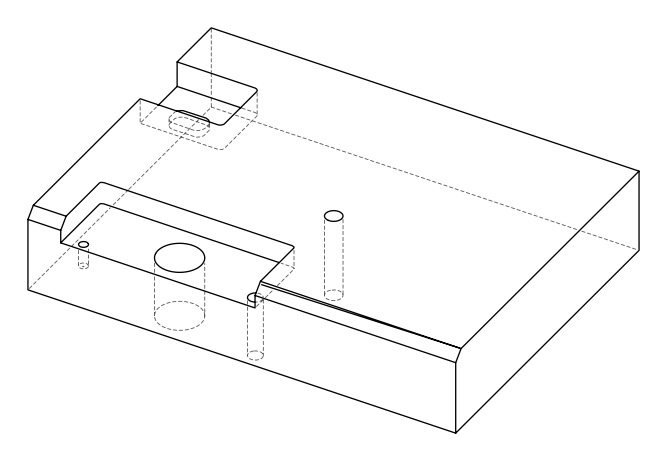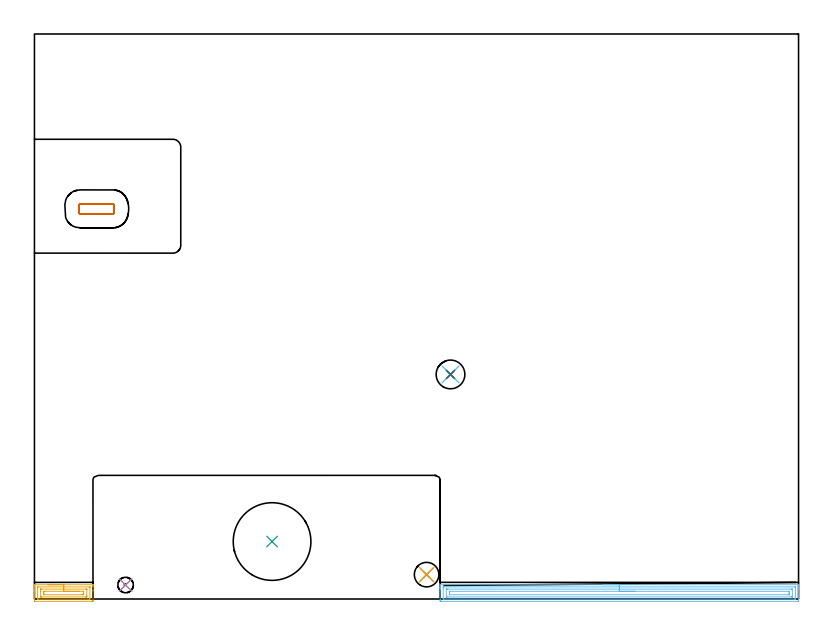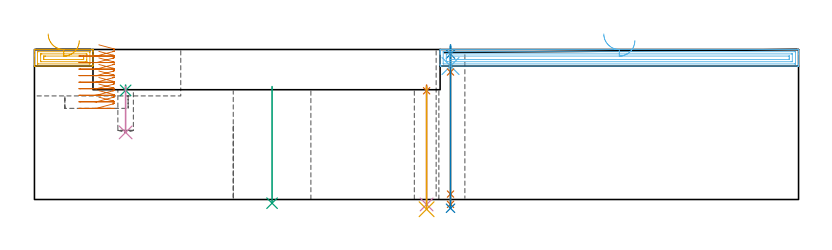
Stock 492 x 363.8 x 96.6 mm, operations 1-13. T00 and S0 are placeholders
(PLAN: 15 operations, 11 tool changes, 317.1 min)
(1 SPOT_DRILL | STEP1HOLE | NXT0321_9005460120000 | 0.04 min | 2836 mm3)
(2 SPOT_DRILL_1 | STEP1HOLE_1 | NXT0321_9005460120000 | 0.05 min | 182 mm3)
(3 SPOT_DRILL_2 | STEP1POCKET | NXT0321_9005460120000 | 0.03 min | 2808 mm3)
(4 DRILL_THROUGH_HOLE_INTO_CENTER | STEP1HOLE | NXT0301_065 | 0.31 min | 4894 mm3)
(5 DRILL_TO_ENLARGE_THROUGH_HOLE | STEP1HOLE | UGT0301_240 | 0.32 min | 11156 mm3)
(6 DRILL_BLIND_HOLE_INTO_CENTER | STEP1HOLE_1 | NXT0301_042 | 0.05 min | 298 mm3)
(7 GUN_DRILL_THROUGH_HOLE | STEP1HOLE_1 | UGT0307_003 | 0.49 min | 3298 mm3)
(8 SPADE_DRILL_TO_ENLARGE_THROUGH_HOLE | STEP1HOLE_1 | UGT0306_009 | 0.42 min | 22130 mm3)
(9 INDEXABLE_INSERT_DRILL_THROUGH_HOLE_FROM_SOLID | STEP1HOLE_2 | NXT0302_038 | 0.31 min | 189592 mm3)
(10 DRILL_BLIND_HOLE_INTO_CENTER_1 | STEP1POCKET | NXT0301_127 | 0.12 min | 2134 mm3)
(11 AREA_MILL | FG_CHAMFER_SURFACE | UGT0205_001 | 1.46 min | 2504 mm3)
(12 AREA_MILL_1 | FG_CHAMFER_SURFACE_1 | UGT0205_001 | 7.63 min | 13590 mm3)
(13 MILL_RECTANGULAR_POCKET | POCKET_RECTANGULAR_STRAIGHT | UGT0201_100 | Follow Part, ap 4.5, ae 75% | 2.06 min | 34466 mm3)
(14 MILL_SLOT | SLOT_PARTIAL_RECTANGULAR | NXT0201_008 | Follow Part, ap 1.5, ae 75% | 271.31 min | 401217 mm3)
(15 MILL_SLOT_1 | SLOT_PARTIAL_RECTANGULAR_1 | NXT0201_013 | Follow Part, ap 2.5, ae 75% | 32.54 min | 178965 mm3)
(TOOL NXT0321_9005460120000 | NC Spot Drill, 142deg, 12mm, Carbide, Uncoated | D12 PA142 FL30 Z2)
(TOOL NXT0301_065 | Carbide Drill 9.4mm [860.1-0940-075A1-MM 2214] | D9.4 PA140 FL98 Z2)
(TOOL UGT0301_240 | Twist Drill 15.8 mm | D15.8 PA118 FL120 Z2)
(TOOL NXT0301_042 | Carbide Drill 7.1mm [860.1-0710-057A1-MM 2214] | D7.1 PA140 FL85 Z2)
(TOOL UGT0307_003 | Gun Drill 7 mm | D7 PA130 FL24 Z1)
(TOOL UGT0306_009 | Spade Drill 18.5mm | D18.5 PA132 FL10 Z2)
(TOOL NXT0302_038 | Index. Insert Drill 50mm [880-D5000L50-04] | D50 PA176 FL200 Z2)
(TOOL NXT0301_127 | Carbide Drill 10mm [861.1-1000-030A1-GP GC34] | D10 PA150 FL31.2 Z2)
(TOOL UGT0205_001 | Chamfer Mill 20 x 3 x 45 deg. | D20 FL50 Z2)
(TOOL UGT0201_100 | End Mill 18 mm | D18 FL22 Z2)
(TOOL NXT0201_008 | ENDMILL 6mm [2P460-0600-NA 1630] | D6 FL26 Z6)
(TOOL NXT0201_013 | ENDMILL 10mm | D10 FL30 Z4)
(OP 1 SPOT_DRILL)
G17 G21 G94 G90
T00 M6
G54
G17 G0 G90 X252.5 Y15.7 S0 M3
G43 Z106.6 H0
G94 G81 G98 Z70.02 F250. R73.7
G80
M5
M2
(OP 2 SPOT_DRILL_1)
G17 G21 G94 G90
T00 M6
G54
G17 G0 G90 X267.9 Y144.6 S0 M3
G43 Z106.6 H0
G94 G81 G98 Z93.6 F250. R99.6
G80
M5
M2
(OP 3 SPOT_DRILL_2)
G17 G21 G94 G90
T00 M6
G54
G17 G0 G90 X58.7 Y9. S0 M3
G43 Z106.6 H0
G94 G81 G98 Z70.27 F250. R73.7
G80
M5
M2
(OP 4 DRILL_THROUGH_HOLE_INTO_CENTER)
G17 G21 G94 G90
T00 M6
G54
G17 G0 G90 X252.5 Y15.7 S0 M3
G43 Z106.6 H1
G94 G73 G98 Z-3.211 F250. Q9.239 R72.7
G80
M5
M2
(OP 5 DRILL_TO_ENLARGE_THROUGH_HOLE)
G17 G21 G94 G90
T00 M6
G54
G17 G0 G90 X252.5 Y15.7 S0 M3
G43 Z106.6 H0
G94 G73 G98 Z-6.247 F250. Q15.389 R72.7
G80
M5
M2
(OP 6 DRILL_BLIND_HOLE_INTO_CENTER)
G17 G21 G94 G90
T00 M6
G54
G17 G0 G90 X267.9 Y144.6 S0 M3
G43 Z106.6 H1
G94 G81 G98 Z85.95 F250. R98.6
G80
M5
M2
(OP 7 GUN_DRILL_THROUGH_HOLE)
G17 G21 G94 G90
T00 M6
G54
G17 G0 G90 X267.9 Y144.6 M8
G43 Z106.6 H0
Z97.041
S716 M3
G94 G1 Z82.092 F125. M26
G4 X.084
Z3.5 F250.
G4 X.084
Z-3.132 F125.
G4 X.084
M5
M9
G0 Z97.041
Z106.6
M2
(OP 8 SPADE_DRILL_TO_ENLARGE_THROUGH_HOLE)
G17 G21 G94 G90
T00 M6
G54
G17 G0 G90 X267.9 Y144.6 S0 M3
G43 Z106.6 H0
G94 G73 G98 Z-5.618 F250. Q17.036 R98.6
G80
M5
M2
(OP 9 INDEXABLE_INSERT_DRILL_THROUGH_HOLE_FROM_SOLID)
G17 G21 G94 G90
T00 M6
G54
G17 G0 G90 X153. Y37. S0 M3
G43 Z106.6 H1
G94 G81 G98 Z-2.373 F250. R72.7
G80
M5
M2
(OP 10 DRILL_BLIND_HOLE_INTO_CENTER_1)
G17 G21 G94 G90
T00 M6
G54
G17 G0 G90 X58.7 Y9. S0 M3
G43 Z106.6 H1
G94 G81 G98 Z43.2 F250. R72.7
G80
M5
M2
(OP 11 AREA_MILL)
G17 G21 G94 G90
T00 M6
G54
G17 G0 G90 X8.85 Y9.2 S1061 M3
G43 Z106.6 H0
G94 G1 X8.888 Z105.728 F250.
X9.002 Z104.863
X9.191 Z104.012
X9.453 Z103.18
X9.787 Z102.374
X10.19 Z101.6
X10.658 Z100.864
X11.19 Z100.172
X11.779 Z99.529
X12.422 Z98.939
X13.114 Z98.408
X13.85 Z97.94
X14.624 Z97.537
X15.43 Z97.203
X16.262 Z96.941
X17.114 Z96.752
X17.978 Z96.638
X18.85 Z96.6
X37.561
X37.691 Y9.197 Z96.588
X37.693 Y9.186 Z96.577
X37.7 Y8.895 Z96.294
Y8.381 Z95.78
Y7.828 Z95.223
Y5.784 Z93.181
Y5.176 Z92.571
Y-0.708 Z86.688
X37.697 Y-1.012 Z86.385
X37.692 Y-1.491 Z85.906
X37.601 Y-1.494 Z85.903
X37.115 Y-1.5 Z85.9
X0.585
X0.099 Y-1.494 Z85.903
X0.008 Y-1.491 Z85.906
X0.004 Y-1.012 Z86.385
X0. Y-0.432 Z86.965
Y5.176 Z92.571
Y5.784 Z93.181
Y6.06 Z93.457
Y7.828 Z95.223
Y8.381 Z95.78
Y8.712 Z96.111
Y8.895 Z96.294
X0.007 Y9.186 Z96.577
X0.009 Y9.197 Z96.588
X0.139 Y9.2 Z96.6
X18.85
Y7.786 Z95.186
X35.376
X35.552 Y7.785 Z95.185
X35.64 Y7.782 Z95.182
X35.681 Y7.779 Z95.179
X35.69 Y7.775 Z95.175
X35.693 Y7.761 Z95.161
X35.697 Y7.673 Z95.073
X35.7 Y7.465 Z94.865
X35.699 Y0.393 Z87.793
X35.693 Y0.028 Z87.428
X35.69 Y-0.071 Z87.329
X35.65 Y-0.079 Z87.321
X35.29 Y-0.086 Z87.314
X2.324
X2.148 Y-0.084 Z87.316
X2.06 Y-0.082 Z87.318
X2.019 Y-0.079 Z87.321
X2.009 Y-0.075 Z87.325
X2.007 Y-0.061 Z87.339
X2.003 Y0.027 Z87.427
X2. Y0.236 Z87.636
X2.001 Y7.307 Z94.707
X2.007 Y7.672 Z95.072
X2.01 Y7.771 Z95.171
X2.051 Y7.779 Z95.179
X2.41 Y7.786 Z95.186
X18.85
Y6.372 Z93.772
X33.238 Y6.371 Z93.771
X33.551 Y6.369 Z93.769
X33.655 Y6.367 Z93.767
X33.684 Y6.365 Z93.765
X33.691 Y6.306 Z93.706
X33.696 Y6.208 Z93.608
X33.699 Y6.06 Z93.46
X33.7 Y5.913 Z93.313
Y2.524 Z89.924
X33.699 Y1.64 Z89.04
X33.698 Y1.494 Z88.894
X33.69 Y1.346 Z88.746
X33.682 Y1.335 Z88.735
X33.668 Y1.332 Z88.732
X33.63 Y1.33 Z88.73
X33.551 Y1.329 Z88.729
X32.974
X4.462
X4.149 Y1.331 Z88.731
X4.045 Y1.333 Z88.733
X4.016 Y1.335 Z88.735
X4.009 Y1.394 Z88.794
X4.003 Y1.492 Z88.892
X4.001 Y1.64 Z89.04
X4. Y1.788 Z89.188
Y5.176 Z92.576
X4.001 Y6.06 Z93.46
X4.002 Y6.206 Z93.606
X4.01 Y6.354 Z93.754
X4.018 Y6.365 Z93.765
X4.032 Y6.368 Z93.768
X4.07 Y6.37 Z93.77
X4.149 Y6.371 Z93.771
X4.726 Y6.372 Z93.772
X18.85
Y4.957 Z92.357
X31.099
X31.613 Y4.955 Z92.355
X31.67 Y4.953 Z92.353
X31.684 Y4.951 Z92.351
X31.69 Y4.943 Z92.343
X31.693 Y4.899 Z92.299
X31.698 Y4.72 Z92.12
X31.7 Y4.361 Z91.761
Y3.477 Z90.877
Y3.408 Z90.808
X31.696 Y3. Z90.4
X31.692 Y2.797 Z90.197
X31.69 Y2.752 Z90.152
X31.644 Y2.749 Z90.149
X31.546 Y2.746 Z90.146
X30.878 Y2.743 Z90.143
X30.658
X6.601
X6.087 Y2.745 Z90.145
X6.03 Y2.747 Z90.147
X6.016 Y2.749 Z90.149
X6.01 Y2.758 Z90.158
X6.007 Y2.801 Z90.201
X6.002 Y2.98 Z90.38
X6. Y3.339 Z90.739
Y4.223 Z91.623
Y4.292 Z91.692
X6.004 Y4.7 Z92.1
X6.008 Y4.903 Z92.303
X6.01 Y4.948 Z92.348
X6.056 Y4.951 Z92.351
X6.154 Y4.954 Z92.354
X6.822 Y4.957 Z92.357
X7.042
X18.85
X19.722 Z92.395
X20.586 Z92.509
X21.438 Z92.698
X22.27 Z92.96
X23.076 Z93.294
X23.85 Z93.697
X24.586 Z94.166
X25.278 Z94.697
X25.921 Z95.286
X26.51 Z95.929
X27.042 Z96.622
X27.51 Z97.357
X27.913 Z98.131
X28.247 Z98.937
X28.509 Z99.769
X28.698 Z100.621
X28.812 Z101.486
X28.85 Z102.357
G0 Z106.6
M5
M2
(OP 12 AREA_MILL_1)
G17 G21 G94 G90
T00 M6
G54
G17 G0 G90 X366.6 Y9.2 S1061 M3
G43 Z106.6 H0
G94 G1 X366.638 Z105.728 F250.
X366.752 Z104.863
X366.941 Z104.012
X367.203 Z103.18
X367.537 Z102.374
X367.94 Z101.6
X368.408 Z100.864
X368.94 Z100.172
X369.529 Z99.529
X370.172 Z98.939
X370.864 Z98.408
X371.6 Z97.94
X372.374 Z97.537
X373.18 Z97.203
X374.012 Z96.941
X374.864 Z96.752
X375.728 Z96.638
X376.6 Z96.6
X491.834
X491.99 Y9.205 Z96.595
X491.992 Y9.183 Z96.574
X492. Y8.828 Z96.228
Y8.502 Z95.901
Y7.828 Z95.223
Y6.608 Z94.004
Y6.06 Z93.454
Y-0.739 Z86.659
X491.997 Y-1.012 Z86.385
X491.991 Y-1.492 Z85.906
X491.871 Y-1.495 Z85.903
X491.383 Y-1.5 Z85.9
X261.817
X261.329 Y-1.495 Z85.903
X261.209 Y-1.492 Z85.906
X261.204 Y-1.012 Z86.385
X261.2 Y-0.402 Z86.995
Y6.06 Z93.454
Y6.608 Z94.004
Y6.944 Z94.34
Y7.492 Z94.888
Y7.828 Z95.223
Y8.502 Z95.901
Y8.829 Z96.228
X261.207 Y9.183 Z96.574
X261.209 Y9.197 Z96.588
X261.37 Y9.2 Z96.6
X376.6
Y7.786 Z95.186
X489.64 Y7.785 Z95.185
X489.99 Y7.778 Z95.178
X489.995 Y7.667 Z95.067
X489.999 Y7.43 Z94.83
Y0.358 Z87.758
X489.99 Y-0.042 Z87.358
X489.986 Y-0.08 Z87.32
X489.968 Y-0.082 Z87.318
X489.916 Y-0.085 Z87.315
X489.809 Y-0.086 Z87.314
X489.597
X263.56 Y-0.085 Z87.315
X263.21 Y-0.078 Z87.322
X263.205 Y0.033 Z87.433
X263.201 Y0.27 Z87.67
Y7.342 Z94.742
X263.21 Y7.742 Z95.142
X263.214 Y7.78 Z95.18
X263.232 Y7.782 Z95.182
X263.284 Y7.785 Z95.185
X263.391 Y7.786 Z95.186
X263.603
X376.6
Y6.371 Z93.771
X487.496
X487.81 Y6.37 Z93.77
X487.915 Y6.368 Z93.768
X487.989 Y6.365 Z93.765
X487.995 Y6.248 Z93.648
X487.999 Y6.06 Z93.46
Y1.453 Z88.853
X487.996 Y1.39 Z88.79
X487.99 Y1.344 Z88.744
X487.965 Y1.335 Z88.735
X487.81 Y1.332 Z88.732
X487.231 Y1.329 Z88.729
X265.704
X265.39 Y1.33 Z88.73
X265.285 Y1.332 Z88.732
X265.211 Y1.335 Z88.735
X265.205 Y1.452 Z88.852
X265.201 Y1.64 Z89.04
Y6.247 Z93.647
X265.204 Y6.31 Z93.71
X265.21 Y6.356 Z93.756
X265.235 Y6.365 Z93.765
X265.39 Y6.368 Z93.768
X265.969 Y6.371 Z93.771
X376.6
Y4.957 Z92.357
X485.883
X485.936 Y4.956 Z92.356
X485.973 Y4.953 Z92.353
X485.989 Y4.951 Z92.351
X485.99 Y4.933 Z92.333
X485.996 Y4.727 Z92.127
X486. Y4.316 Z91.716
Y3.432 Z90.832
Y3.408 Z90.808
X485.994 Y2.978 Z90.378
X485.99 Y2.764 Z90.164
X485.983 Y2.749 Z90.149
X485.957 Y2.747 Z90.147
X485.899 Y2.744 Z90.144
X485.802 Y2.743 Z90.143
X267.317
X267.264 Y2.744 Z90.144
X267.227 Y2.747 Z90.147
X267.211 Y2.749 Z90.149
X267.209 Y2.767 Z90.167
X267.204 Y2.973 Z90.373
X267.2 Y3.384 Z90.784
Y4.268 Z91.668
Y4.292 Z91.692
X267.206 Y4.722 Z92.122
X267.21 Y4.936 Z92.336
X267.217 Y4.951 Z92.351
X267.243 Y4.953 Z92.353
X267.301 Y4.955 Z92.355
X267.398 Y4.957 Z92.357
X376.6
X377.472 Z92.395
X378.336 Z92.509
X379.188 Z92.698
X380.02 Z92.96
X380.826 Z93.294
X381.6 Z93.697
X382.336 Z94.166
X383.028 Z94.697
X383.671 Z95.286
X384.26 Z95.929
X384.792 Z96.621
X385.26 Z97.357
X385.663 Z98.131
X385.997 Z98.937
X386.259 Z99.769
X386.448 Z100.621
X386.562 Z101.486
X386.6 Z102.357
G0 Z106.6
M5
M2
(OP 13 MILL_RECTANGULAR_POCKET)
G17 G21 G94 G90
T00 M6
G54
G17 G0 G90 X41.459 Y248. S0 M3
G43 Z106.6 H0
Z99.6
G94 G1 X50.5 Z97.178 F250.
X50.59 Z97.154
X50.799 Y248.053 Z97.096
X50.988 Y248.159 Z97.038
X51.141 Y248.312 Z96.98
X51.247 Y248.501 Z96.922
X51.3 Y248.71 Z96.864
Y253.69 Z95.53
X51.247 Y253.899 Z95.472
X51.141 Y254.088 Z95.414
X50.988 Y254.241 Z95.356
X50.799 Y254.347 Z95.298
X50.59 Y254.4 Z95.24
X50.5 Z95.216
X39.95 Z92.389
X29.4 F500.
G3 X28.6 Y253.6 R0.8
G1 Y248.8
G3 X29.4 Y248. R0.8
G1 X50.5
G3 X51.3 Y248.8 R0.8
G1 Y253.6
G3 X50.5 Y254.4 R0.8
G1 X39.95
X38.95
G0 X41.459 Y248. Z95.389
G1 X50.5 Z92.966 F250.
X50.59 Z92.942
X50.799 Y248.053 Z92.884
X50.988 Y248.159 Z92.826
X51.141 Y248.312 Z92.769
X51.247 Y248.501 Z92.711
X51.3 Y248.71 Z92.653
Y253.69 Z91.318
X51.247 Y253.899 Z91.26
X51.141 Y254.088 Z91.202
X50.988 Y254.241 Z91.145
X50.799 Y254.347 Z91.087
X50.59 Y254.4 Z91.029
X50.5 Z91.005
X39.95 Z88.178
X29.4 F500.
G3 X28.6 Y253.6 R0.8
G1 Y248.8
G3 X29.4 Y248. R0.8
G1 X50.5
G3 X51.3 Y248.8 R0.8
G1 Y253.6
G3 X50.5 Y254.4 R0.8
G1 X39.95
X38.95
G0 X41.459 Y248. Z91.178
G1 X50.5 Z88.755 F250.
X50.59 Z88.731
X50.799 Y248.053 Z88.673
X50.988 Y248.159 Z88.615
X51.141 Y248.312 Z88.557
X51.247 Y248.501 Z88.499
X51.3 Y248.71 Z88.441
Y253.69 Z87.107
X51.247 Y253.899 Z87.049
X51.141 Y254.088 Z86.991
X50.988 Y254.241 Z86.933
X50.799 Y254.347 Z86.875
X50.59 Y254.4 Z86.817
X50.5 Z86.793
X39.95 Z83.967
X29.4 F500.
G3 X28.6 Y253.6 R0.8
G1 Y248.8
G3 X29.4 Y248. R0.8
G1 X50.5
G3 X51.3 Y248.8 R0.8
G1 Y253.6
G3 X50.5 Y254.4 R0.8
G1 X39.95
X38.95
G0 X41.459 Y248. Z86.967
G1 X50.5 Z84.544 F250.
X50.59 Z84.52
X50.799 Y248.053 Z84.462
X50.988 Y248.159 Z84.404
X51.141 Y248.312 Z84.346
X51.247 Y248.501 Z84.288
X51.3 Y248.71 Z84.23
Y253.69 Z82.896
X51.247 Y253.899 Z82.838
X51.141 Y254.088 Z82.78
X50.988 Y254.241 Z82.722
X50.799 Y254.347 Z82.664
X50.59 Y254.4 Z82.606
X50.5 Z82.582
X39.95 Z79.756
X29.4 F500.
G3 X28.6 Y253.6 R0.8
G1 Y248.8
G3 X29.4 Y248. R0.8
G1 X50.5
G3 X51.3 Y248.8 R0.8
G1 Y253.6
G3 X50.5 Y254.4 R0.8
G1 X39.95
X38.95
G0 X41.459 Y248. Z82.756
G1 X50.5 Z80.333 F250.
X50.59 Z80.309
X50.799 Y248.053 Z80.251
X50.988 Y248.159 Z80.193
X51.141 Y248.312 Z80.135
X51.247 Y248.501 Z80.077
X51.3 Y248.71 Z80.019
Y253.69 Z78.685
X51.247 Y253.899 Z78.627
X51.141 Y254.088 Z78.569
X50.988 Y254.241 Z78.511
X50.799 Y254.347 Z78.453
X50.59 Y254.4 Z78.395
X50.5 Z78.371
X39.95 Z75.544
X29.4 F500.
G3 X28.6 Y253.6 R0.8
G1 Y248.8
G3 X29.4 Y248. R0.8
G1 X50.5
G3 X51.3 Y248.8 R0.8
G1 Y253.6
G3 X50.5 Y254.4 R0.8
G1 X39.95
X38.95
G0 X41.459 Y248. Z78.544
G1 X50.5 Z76.122 F250.
X50.59 Z76.098
X50.799 Y248.053 Z76.04
X50.988 Y248.159 Z75.982
X51.141 Y248.312 Z75.924
X51.247 Y248.501 Z75.866
X51.3 Y248.71 Z75.808
Y253.69 Z74.474
X51.247 Y253.899 Z74.416
X51.141 Y254.088 Z74.358
X50.988 Y254.241 Z74.3
X50.799 Y254.347 Z74.242
X50.59 Y254.4 Z74.184
X50.5 Z74.16
X39.95 Z71.333
X29.4 F500.
G3 X28.6 Y253.6 R0.8
G1 Y248.8
G3 X29.4 Y248. R0.8
G1 X50.5
G3 X51.3 Y248.8 R0.8
G1 Y253.6
G3 X50.5 Y254.4 R0.8
G1 X39.95
X38.95
G0 X41.459 Y248. Z74.333
G1 X50.5 Z71.911 F250.
X50.59 Z71.887
X50.799 Y248.053 Z71.829
X50.988 Y248.159 Z71.771
X51.141 Y248.312 Z71.713
X51.247 Y248.501 Z71.655
X51.3 Y248.71 Z71.597
Y253.69 Z70.263
X51.247 Y253.899 Z70.205
X51.141 Y254.088 Z70.147
X50.988 Y254.241 Z70.089
X50.799 Y254.347 Z70.031
X50.59 Y254.4 Z69.973
X50.5 Z69.949
X39.95 Z67.122
X29.4 F500.
G3 X28.6 Y253.6 R0.8
G1 Y248.8
G3 X29.4 Y248. R0.8
G1 X50.5
G3 X51.3 Y248.8 R0.8
G1 Y253.6
G3 X50.5 Y254.4 R0.8
G1 X39.95
X38.95
G0 X41.459 Y248. Z70.122
G1 X50.5 Z67.7 F250.
X50.59 Z67.676
X50.799 Y248.053 Z67.618
X50.988 Y248.159 Z67.56
X51.141 Y248.312 Z67.502
X51.247 Y248.501 Z67.444
X51.3 Y248.71 Z67.386
Y253.69 Z66.052
X51.247 Y253.899 Z65.994
X51.141 Y254.088 Z65.936
X50.988 Y254.241 Z65.878
X50.799 Y254.347 Z65.82
X50.59 Y254.4 Z65.762
X50.5 Z65.738
X39.95 Z62.911
X29.4 F500.
G3 X28.6 Y253.6 R0.8
G1 Y248.8
G3 X29.4 Y248. R0.8
G1 X50.5
G3 X51.3 Y248.8 R0.8
G1 Y253.6
G3 X50.5 Y254.4 R0.8
G1 X39.95
X38.95
G0 X41.459 Y248. Z65.911
G1 X50.5 Z63.489 F250.
X50.59 Z63.465
X50.799 Y248.053 Z63.407
X50.988 Y248.159 Z63.349
X51.141 Y248.312 Z63.291
X51.247 Y248.501 Z63.233
X51.3 Y248.71 Z63.175
Y253.69 Z61.841
X51.247 Y253.899 Z61.783
X51.141 Y254.088 Z61.725
X50.988 Y254.241 Z61.667
X50.799 Y254.347 Z61.609
X50.59 Y254.4 Z61.551
X50.5 Z61.527
X39.95 Z58.7
X29.4 F500.
G3 X28.6 Y253.6 R0.8
G1 Y248.8
G3 X29.4 Y248. R0.8
G1 X50.5
G3 X51.3 Y248.8 R0.8
G1 Y253.6
G3 X50.5 Y254.4 R0.8
G1 X39.95
X38.95
G0 Z106.6
M5
M2
